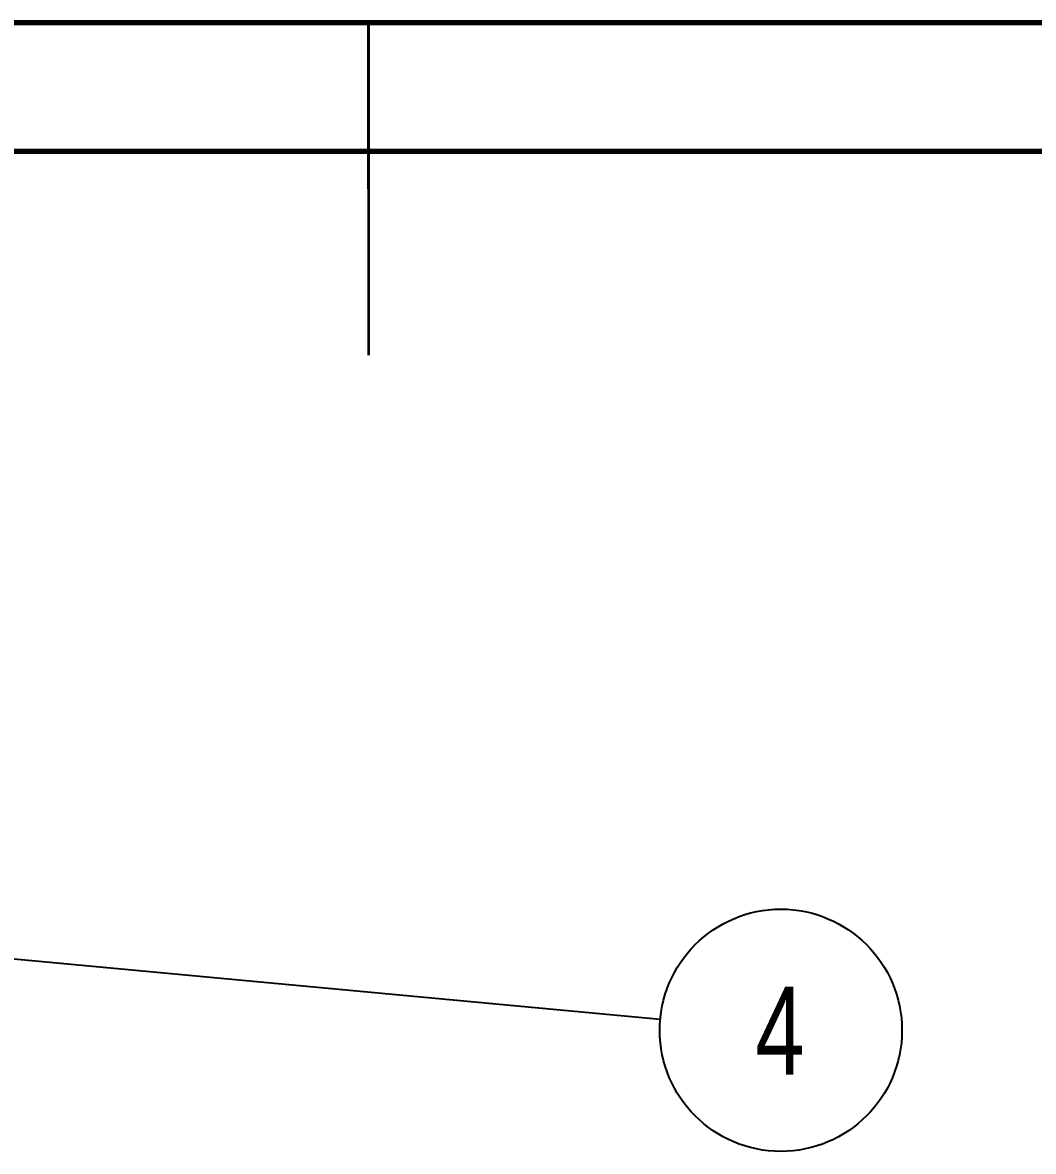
# Model space of a CAD drawing. Header units: millimetres. Extents: x 15 to 1268, y -316 to 292.
# Drawn here: x 204.6 to 234.99, y 258.07 to 292 of the extents above; entities that cross this region are included whole.
import ezdxf

# ---------------------------------------------------------------- set-up
doc = ezdxf.new("R2010")
doc.units = ezdxf.units.MM
doc.layers.add('FORMAT', color=7, linetype='Continuous')
doc.styles.add('SLDTEXTSTYLE0', font='TXT', dxfattribs={"width": 0.75})
doc.dimstyles.new('SLDDIMSTYLE1', dxfattribs={"dimtxt": 0.18, "dimasz": 0.488462, "dimexe": 0, "dimexo": 0.0625, "dimgap": 0, "dimtad": 0, "dimtih": 1, "dimtoh": 1, "dimdec": 0, "dimrnd": 1e-09, "dimzin": 0, "dimdsep": 46, "dimtxsty": 'Standard', "dimblk1": 'DOT', "dimblk2": 'DOT', "dimsah": 1, "dimcen": 0.09, "dimadec": 0, "dimazin": 0, "dimtfac": 0.488462, "dimtdec": 0, "dimtofl": 0, "dimtmove": 0, "dimatfit": 3, "dimldrblk": 'DOT', "dimfxl": 1, "dimfrac": 2, "dimtolj": 1, "dimtzin": 0, "dimarcsym": 0})

# ---------------------------------------------------------------- blocks, each defined once
blk = doc.blocks.new('SW_NOTE_0_6')
at = {"layer": 'FORMAT', "color": 0}
blk.add_circle((3.625, -0.338), 3.641, dxfattribs=at)
at = {"layer": 'FORMAT', "color": 0, "insert": (3.598, 0.978), "char_height": 2.646, "attachment_point": 2, "style": 'SLDTEXTSTYLE0'}
blk.add_mtext('4', dxfattribs=at)
blk = doc.blocks.new('_Dot')
at = {"color": 0, "linetype": 'ByBlock', "lineweight": -2}
blk.add_line((-0.5, 0), (-1, 0), dxfattribs=at)
at = {"color": 0, "linetype": 'ByBlock', "const_width": 0.5}
blk.add_lwpolyline([(-0.25, 0, 1), (0.25, 0, 1)], format="xyb", close=True, dxfattribs=at)

msp = doc.modelspace()

# ---------------------------------------------------------------- linework, layer by layer
at = {"color": 7, "linetype": 'Continuous', "lineweight": 70}
for p, q in [((15, 292), (415, 292)), ((20, 288.13352501), (409.40247212, 288.13352501))]:
    msp.add_line(p, q, dxfattribs=at)
at = {"color": 7, "linetype": 'Continuous', "lineweight": 35}
for p, q in [((215, 292.001), (215, 281.999)), ((215, 287), (215, 292))]:
    msp.add_line(p, q, dxfattribs=at)

# ---------------------------------------------------------------- block references
at = {"layer": 'FORMAT'}
msp.add_blockref('SW_NOTE_0_6', (223.7741016, 262.04843233), dxfattribs=at)

# ---------------------------------------------------------------- leaders
msp.add_leader([(189.69619725, 265.22611962), (223.7741016, 262.04843233)], dimstyle='SLDDIMSTYLE1', dxfattribs=at)

doc.saveas('drawing.dxf')
